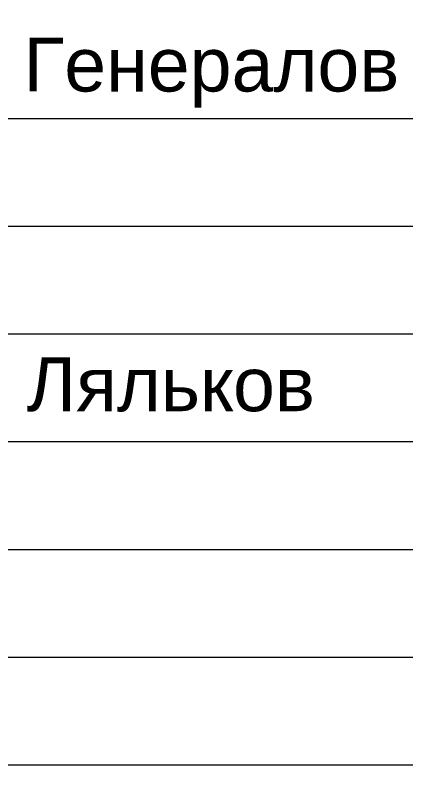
# Model space of a CAD drawing. Header units: metres. Extents: x 34 to 166, y -166 to -111.
# Drawn here: x 147.011 to 148.819, y -161.108 to -157.516 of the extents above; entities that cross this region are included whole.
import ezdxf
from ezdxf.enums import TextEntityAlignment as Align

# ---------------------------------------------------------------- set-up
doc = ezdxf.new("R2010")
doc.units = ezdxf.units.M
doc.header["$MEASUREMENT"] = 0
doc.styles.add('Style-Arial', font='arial.ttf')

# ---------------------------------------------------------------- blocks, each defined once
blk = doc.blocks.new('*U216')
at = {"color": 7, "linetype": 'Continuous', "lineweight": 0}
for p, q in [((-4.4872, -17.498), (2.0128, -17.498)), ((-4.4872, -17.998), (2.0128, -17.998)), ((-4.4872, -18.498), (2.0128, -18.498)), ((-4.4872, -18.998), (2.0128, -18.998)), ((-4.4872, -19.498), (2.0128, -19.498))]:
    blk.add_line(p, q, dxfattribs=at)
at = {"color": 7, "linetype": 'Continuous', "lineweight": 13}
blk.add_line((-12.9261, -19.998), (14.0128, -19.998), dxfattribs=at)
at = {"color": 7, "linetype": 'Continuous', "lineweight": 0, "flags": 128}
blk.add_lwpolyline([(14.5128, 20.502), (-14.4872, 20.502), (-14.4872, -20.498), (14.5128, -20.498), (14.5128, 20.502)], close=True, dxfattribs=at)

msp = doc.modelspace()

# ---------------------------------------------------------------- linework, layer by layer
at = {"color": 1, "linetype": 'Continuous', "lineweight": 30}
msp.add_3dface([(133.55688673, -115.73901304), (166.25112102, -115.73901304), (166.25112102, -166.31528992), (133.55688673, -166.31528992)], dxfattribs=at)

# ---------------------------------------------------------------- block references
at = {"color": 7, "linetype": 'Continuous', "lineweight": 13}
msp.add_blockref('*U216', (149.4438122, -140.49590205), dxfattribs=at)

# ---------------------------------------------------------------- texts
at = {"color": 7, "linetype": 'Continuous', "lineweight": 0, "style": 'Style-Arial'}
msp.add_text('Генералов', height=0.25, dxfattribs=at).set_placement((147.91959707, -157.61883516), align=Align.TOP_CENTER)
at = {"color": 7, "lineweight": 13, "style": 'Style-Arial'}
msp.add_text('Ляльков', height=0.25, dxfattribs=at).set_placement((147.06321292, -159.10264695), align=Align.TOP_LEFT)

doc.saveas('drawing.dxf')
